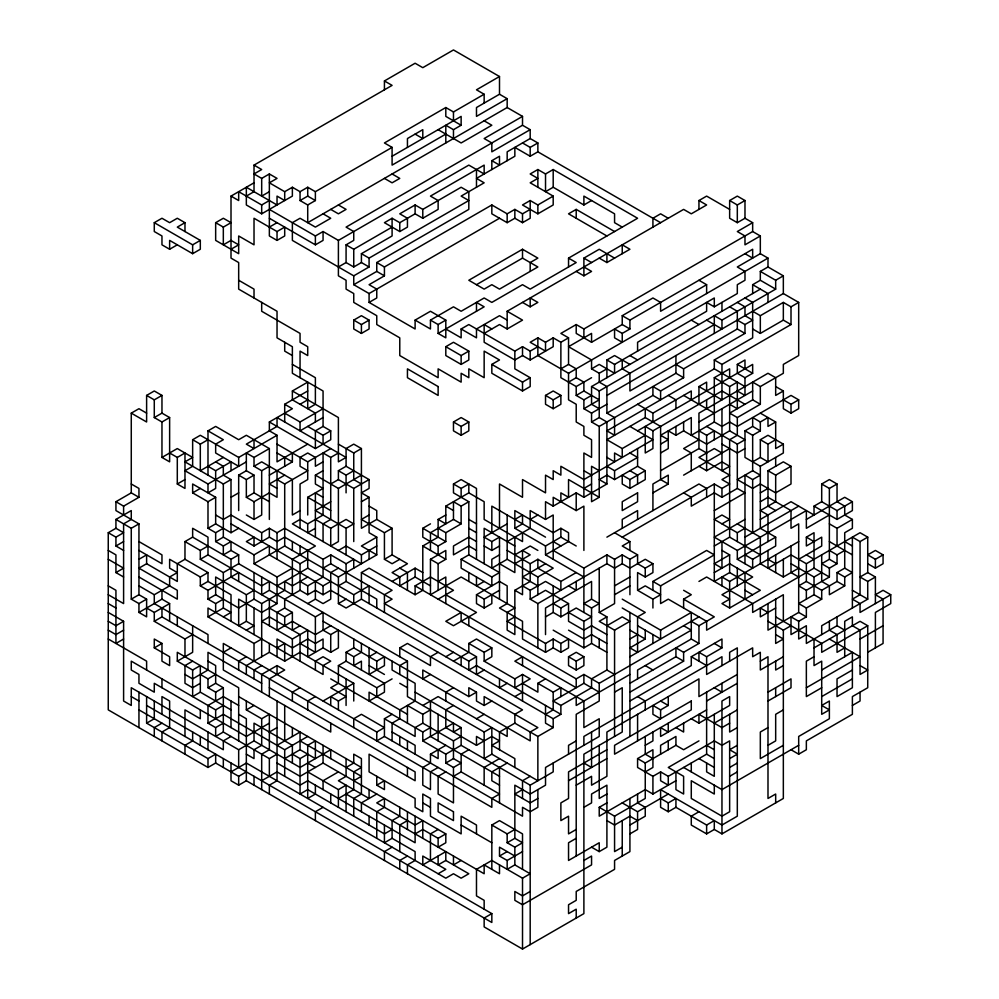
<?xml version="1.0" encoding="UTF-8"?>
<svg xmlns="http://www.w3.org/2000/svg" width="999" height="999" viewBox="0 0 999 999"><rect width="100%" height="100%" fill="white"/><g stroke="black" fill="none" stroke-linecap="round" stroke-linejoin="round"><path stroke-width="1.5" d="M384.428 89.81L384.428 80.956L415.109 63.237L422.789 67.67L453.471 49.95L499.5 76.523L499.5 94.243L476.486 107.53L476.486 116.384L507.167 98.664L507.167 107.53L307.717 222.677L307.717 204.97L315.384 200.537L315.384 191.683L392.095 147.39L392.095 165.11L445.804 134.103M177.298 244.83L169.63 249.25L161.963 244.83L161.963 235.964L154.283 231.543L154.283 222.677L161.963 218.257L169.63 222.677L177.298 218.257L184.977 222.677L184.977 231.543M246.341 196.104L254.021 191.683L254.021 165.11L392.095 85.377L384.428 80.956M184.977 222.677L177.298 227.11L200.312 240.397L200.312 249.25L192.645 253.684L169.63 240.397L169.63 249.25M307.717 444.143L277.035 461.85L277.035 435.277L269.355 430.844L269.355 421.99L315.384 448.563L330.731 439.71L330.731 430.844L323.064 426.423L323.064 390.984L292.37 373.276L292.37 346.703L277.035 337.837L277.035 311.263L238.674 289.123L238.674 262.55L231.006 258.117L231.006 196.104L254.021 182.817M254.021 165.11L261.688 169.53L254.021 173.963L261.688 178.396L269.355 173.963L277.035 178.396L269.355 182.817L284.703 191.683L292.37 187.25L300.05 191.683L307.717 187.25L315.384 191.683M215.659 222.677L223.326 218.257L231.006 222.677L223.326 227.11L215.659 222.677L215.659 240.397L238.674 253.684L238.674 235.976L254.021 244.83L254.021 218.257L277.035 231.543L284.703 227.11L284.703 235.964L277.035 240.397L269.355 235.964L269.355 173.963M269.355 191.683L261.688 196.104L261.688 178.396M154.283 222.677L192.645 244.83L200.312 240.397M231.006 196.104L238.674 200.537L238.674 191.683L261.688 204.97L269.355 200.537M284.703 191.683L284.703 200.537L277.035 196.104L277.035 204.97L246.341 187.25L246.341 204.97L261.688 213.823L292.37 196.104L292.37 187.25M484.153 103.097L484.153 94.243L453.471 111.95L445.804 107.53L384.428 142.957L392.095 147.39M499.5 76.523L476.486 89.81L484.153 94.243M300.05 191.683L300.05 200.537L307.717 196.104L315.384 200.537M231.006 249.263L238.674 244.83L231.006 240.397L223.326 244.83L223.326 227.11M269.355 227.11L277.035 222.677M392.095 156.244L461.138 116.384L461.138 125.25L453.471 129.67L445.804 125.25L445.804 142.957M269.355 209.39L315.384 235.964L323.064 231.543L338.399 240.397L468.818 165.11L484.153 173.963L484.153 165.11L430.457 196.104L438.124 200.537L438.124 209.39L422.789 218.257L415.109 213.823L399.775 222.677L392.095 218.257L384.428 222.677L399.775 231.543L407.442 227.11L407.442 218.257L399.775 213.823L415.109 204.97L422.789 209.39L461.138 187.25L468.818 191.683L468.818 209.39L376.76 262.55L376.76 271.403L353.746 284.69L353.746 275.836L292.37 240.397L292.37 222.677L300.05 218.257L315.384 227.11L330.731 218.257L323.064 213.823M530.182 129.67L522.514 125.25L522.514 116.384L484.153 138.536L491.833 142.957L491.833 151.823L530.182 129.67L530.182 138.536L507.167 151.823L507.167 160.677M269.355 218.257L315.384 244.83L323.064 240.397L323.064 231.543M522.514 125.25L346.079 227.11L353.746 231.543L353.746 240.397L346.079 244.83L346.079 262.55L353.746 266.97L361.413 262.55L369.081 266.97L369.081 258.117L468.818 200.537L461.138 196.104L484.153 182.817L476.486 178.396L514.847 156.244L514.847 147.39L530.182 156.244L537.862 151.823L660.601 222.677M491.833 160.677L499.5 156.244L499.5 165.11L491.833 160.677L491.833 169.53M346.079 244.83L353.746 249.263L392.095 227.11M522.514 142.957L530.182 147.39L537.862 142.957L537.862 151.823M338.399 266.97L346.079 262.55M361.413 262.55L361.413 253.684L392.095 235.964L392.095 218.257M138.948 523.863L131.269 528.284L131.269 599.15L138.948 603.583L138.948 612.437L146.616 616.87L146.616 599.15L138.948 594.73L138.948 523.863L115.934 510.576L115.934 501.71L131.269 492.857L131.269 413.136L146.616 421.99L146.616 395.417L154.283 390.984L161.963 395.417L161.963 413.136L154.283 417.557L154.283 399.85L161.963 395.417M353.746 275.836L369.081 266.97M568.543 266.97L568.543 258.117L637.587 218.257L553.196 169.53L545.529 173.963L537.862 169.53L530.182 173.963L537.862 178.396L530.182 182.817L553.196 196.104L553.196 204.97L537.862 213.823L522.514 204.97L530.182 200.537L537.862 204.97L553.196 196.104M131.269 413.136L138.948 408.703L146.616 413.136M376.76 262.55L384.428 266.97L491.833 204.97L507.167 213.823L514.847 209.39L522.514 213.823L530.182 209.39M384.428 266.97L384.428 275.836L369.081 284.69L376.76 289.123L376.76 297.977L369.081 302.41L369.081 293.544L353.746 284.69M369.081 293.544L499.5 218.257M591.558 200.537L583.891 204.97L553.196 187.25L545.529 191.683L545.529 173.963M161.963 421.99L169.63 417.557L169.63 461.85L161.963 457.43L161.963 421.99L154.283 417.557M491.833 204.97L491.833 213.823L507.167 222.677L514.847 218.257L522.514 222.677L530.182 218.257L530.182 200.537M353.746 320.117L361.413 315.696L369.081 320.117L369.081 328.983L361.413 333.404L353.746 328.983L353.746 320.117L361.413 324.55L369.081 320.117M614.572 231.543L576.211 209.39L568.543 213.823L606.905 235.976M161.963 457.43L177.298 448.563L192.645 457.43L184.977 461.85L223.326 484.003L231.006 479.57L231.006 532.717L215.659 523.863L215.659 497.29L192.645 484.003L192.645 492.857L207.992 501.71L215.659 497.29M246.341 461.85L207.992 484.003L184.977 470.716L192.645 466.283L192.645 439.71L200.312 435.277L238.674 457.43L238.674 466.283L215.659 452.997L215.659 444.143L223.326 439.71L207.992 430.856L207.992 475.137M207.992 430.856L215.659 426.423L238.674 439.71L246.341 435.277L269.355 448.563L269.355 519.43M530.182 271.403L530.182 262.55L537.862 258.117L522.514 249.263L468.818 280.257L484.153 289.123L491.833 284.69L499.5 289.123L537.862 266.97L522.514 258.117L476.486 284.69M177.298 457.43L184.977 452.997L184.977 488.424L177.298 484.003L177.298 457.43L169.63 452.997M192.645 439.71L200.312 444.143L207.992 439.71M315.384 421.99L315.384 413.136L292.37 399.85L292.37 390.984L307.717 382.13L307.717 408.703L315.384 404.27L315.384 377.697L292.37 364.41M415.109 320.117L430.457 311.263L445.804 320.117L445.804 337.837L438.124 333.404L438.124 324.55L430.457 320.117L430.457 328.983L415.109 320.117L415.109 328.983L369.081 302.41M284.703 421.99L284.703 404.27L307.717 390.984M430.457 320.117L453.471 306.83L461.138 311.263L484.153 297.977L491.833 302.41L522.514 284.69L530.182 289.123L576.211 262.55L568.543 258.117M115.934 501.71L123.601 506.143L138.948 497.29L138.948 488.424L131.269 484.003M269.355 421.99L292.37 408.703L284.703 404.27M300.05 404.27L307.717 399.85M438.124 324.55L445.804 320.117M246.341 771.89L238.674 776.323L215.659 763.036L207.992 767.457L108.254 709.877L108.254 532.717L115.934 528.284L115.934 519.43L131.269 510.576L131.269 519.43L123.601 523.863L123.601 603.583L108.254 594.73M177.298 484.003L184.977 479.57M223.326 457.43L200.312 470.716L200.312 444.143M438.124 333.404L484.153 306.83L476.486 302.41L476.486 311.263M207.992 466.283L215.659 470.716L231.006 461.85L231.006 470.716M238.674 457.43L277.035 435.277M284.703 413.136L300.05 421.99L323.064 408.703M445.804 328.983L461.138 337.837L461.138 328.983L468.818 324.55L514.847 351.124L522.514 346.69L530.182 351.124L537.862 346.69M576.211 271.403L583.891 275.836L583.891 258.117L599.225 249.263L614.572 258.117M108.254 532.717L115.934 537.15L123.601 532.717L115.934 528.284M192.645 492.857L200.312 488.424M238.674 510.576L238.674 475.137L246.341 470.716L246.341 452.997L254.021 457.43L269.355 448.563M323.064 417.557L300.05 430.844L300.05 421.99M445.804 346.69L453.471 342.27L468.818 351.124L468.818 359.977L461.138 364.41L445.804 355.557L445.804 346.69L461.138 355.557L468.818 351.124M507.167 311.263L522.514 320.117L507.167 328.983L507.167 311.263L683.616 209.39L691.283 213.823L706.63 204.97L698.95 200.537L698.95 209.39M698.95 200.537L706.63 196.104L729.645 209.39M115.934 537.15L115.934 546.003L123.601 541.583M254.021 457.43L254.021 466.283L261.688 461.85L292.37 479.57L292.37 514.997L300.05 510.576M323.064 426.423L315.384 430.844L315.384 448.563M484.153 333.404L499.5 324.55L507.167 328.983M530.182 306.83L537.862 302.41L530.182 297.977L530.182 306.83L522.514 302.41M583.891 275.836L591.558 271.403L583.891 266.97M599.225 258.117L606.905 262.537L629.919 249.25L622.24 244.83L622.24 253.684M238.674 475.137L246.341 479.57L254.021 475.137L254.021 492.857L269.355 501.71M254.021 466.283L261.688 470.716L269.355 466.283M307.717 426.423L323.064 435.277L330.731 430.844M729.645 200.537L737.312 196.104L744.979 200.537L744.979 218.257L737.312 222.677L729.645 218.257L729.645 200.537L737.312 204.97L744.979 200.537M231.006 497.29L238.674 492.857M269.355 475.137L292.37 461.85L292.37 452.997M108.254 550.437L115.934 554.87L115.934 572.577L123.601 568.156L108.254 559.29M138.948 559.29L146.616 554.87L146.616 563.723L138.948 568.156L177.298 590.297L177.298 599.15L138.948 577.01M246.341 479.57L246.341 497.29L254.021 492.857M284.703 475.137L269.355 484.003L277.035 488.424M300.05 528.284L300.05 484.003L307.717 479.57L307.717 461.85L330.731 448.563M231.006 621.303L231.006 594.73L207.992 581.443L207.992 572.577L184.977 559.29L184.977 541.57L192.645 537.15L231.006 559.29L238.674 554.87L238.674 563.723L407.442 661.163L407.442 696.59L461.138 727.597L461.138 745.316L445.804 754.17L422.789 740.883L422.789 732.03L430.457 727.597M207.992 501.71L207.992 528.284L215.659 523.863M246.341 497.29L254.021 501.71L269.355 492.857L277.035 497.29L277.035 470.716M277.035 479.57L284.703 484.003L307.717 470.716L300.05 466.283L300.05 457.43L307.717 452.997L315.384 457.43L315.384 466.283L323.064 461.85M315.384 528.284L307.717 532.717L307.717 523.863L323.064 514.997L323.064 452.997L330.731 457.43L338.399 452.997M514.847 351.124L514.847 368.843L530.182 377.697L530.182 386.563L522.514 390.984L491.833 373.264L491.833 364.41L499.5 359.977L484.153 351.124L484.153 377.697L468.818 368.843L468.818 377.697L461.138 373.276L461.138 382.13L438.124 368.843L438.124 377.697L399.775 355.557L399.775 337.837L376.76 324.55L376.76 315.696L353.746 302.41L353.746 293.544L346.079 289.123L346.079 280.257L338.399 275.836L338.399 240.397M545.529 342.27L537.862 337.837L530.182 342.27L545.529 351.124L545.529 342.27L553.196 337.837L560.876 342.27L568.543 337.837L568.543 364.41L576.211 368.843L576.211 377.697L568.543 382.13M207.992 528.284L215.659 532.717L223.326 528.284M307.717 514.997L307.717 497.29L323.064 488.424L315.384 484.003L315.384 475.137L323.064 470.716M338.399 444.143L353.746 452.997L361.413 448.563L361.413 528.284L376.76 519.43L392.095 528.284L392.095 554.87L407.442 563.723L392.095 572.577L399.775 577.01L399.775 585.864L415.109 577.01L430.457 585.864M522.514 346.69L522.514 355.557L514.847 359.977L484.153 342.27L484.153 324.55L491.833 328.983M606.905 377.697L606.905 359.977L614.572 364.41L706.63 311.263L706.63 302.41L714.297 306.83L737.312 293.544L737.312 284.69L744.979 280.257L744.979 271.403L737.312 266.97L760.326 253.684L760.326 235.964L752.659 231.543L583.891 328.983L576.211 324.55L560.876 333.404L568.543 337.837M752.659 231.543L752.659 222.677L737.312 231.543L744.979 235.964L744.979 244.83L760.326 235.964M184.977 559.29L177.298 563.723L177.298 581.443L146.616 563.723M184.977 541.57L200.312 550.437L207.992 546.003M215.659 532.717L215.659 541.57L223.326 537.15L254.021 554.87L269.355 546.003L269.355 554.87L323.064 585.864L330.731 581.443M231.006 532.717L238.674 528.284M246.341 514.997L254.021 519.43L261.688 514.997L261.688 470.716M369.081 479.57L353.746 488.424L338.399 479.57L338.399 470.716L346.079 466.283L369.081 479.57L369.081 488.424L361.413 492.857L369.081 497.29L369.081 532.717L376.76 537.15L376.76 554.87L338.399 577.01L284.703 546.003L254.021 563.723L254.021 554.87M522.514 355.557L530.182 359.977L553.196 346.69L553.196 337.837M131.269 599.15L138.948 594.73M200.312 550.437L200.312 559.29L207.992 554.87L261.688 585.864L269.355 581.443L269.355 590.297L261.688 594.73L261.688 577.01M223.326 546.003L231.006 541.57L231.006 550.437L223.326 554.87L223.326 546.003L215.659 541.57M330.731 484.003L338.399 479.57M338.399 470.716L346.079 475.137L353.746 470.716M576.211 324.55L576.211 333.404L591.558 342.27L622.24 324.55L622.24 315.696L652.921 297.977L660.601 302.41L660.601 311.263L706.63 284.69L706.63 293.544M138.948 603.583L146.616 599.15M138.948 585.864L154.283 594.73L169.63 585.864L169.63 577.01L177.298 572.577L169.63 568.156L169.63 559.29L200.312 577.01L207.992 572.577M215.659 514.997L223.326 519.43L231.006 514.997L261.688 532.717L269.355 528.284L277.035 532.717L284.703 528.284L315.384 546.003L292.37 559.29L292.37 594.73M315.384 475.137L338.399 488.424L361.413 475.137M453.471 421.99L461.138 417.557L468.818 421.99L468.818 430.844L461.138 435.277L453.471 430.844L453.471 421.99L461.138 426.423L468.818 421.99M491.833 364.41L522.514 382.13L530.182 377.697M622.24 315.696L629.919 320.117L752.659 249.25L752.659 258.117L744.979 253.684M330.731 758.603L330.731 749.737L300.05 767.457L254.021 740.883L238.674 749.737L131.269 687.737L131.269 705.456L123.601 701.023L123.601 621.303L115.934 625.724L108.254 621.303M138.948 612.437L161.963 599.15L169.63 603.583L169.63 621.303M254.021 546.003L254.021 537.15L246.341 541.57L254.021 546.003L269.355 537.15L277.035 541.57L284.703 537.15L323.064 559.29L330.731 554.87L346.079 563.723L353.746 559.29L353.746 568.156M330.731 501.71L315.384 510.576L346.079 528.284L353.746 523.863L346.079 519.43L330.731 528.284L315.384 519.43M560.876 368.843L568.543 364.41M622.24 333.404L622.24 342.27L614.572 337.837L614.572 328.983L622.24 333.404L629.919 328.983L629.919 320.117M123.601 630.157L115.934 634.59L108.254 630.157M146.616 608.016L154.283 612.437L169.63 603.583M200.312 577.01L200.312 585.864L207.992 581.443M200.312 559.29L223.326 572.577L238.674 563.723M537.862 337.837L537.862 355.557L568.543 373.264L767.994 258.117L767.994 266.97L783.341 275.836L783.341 293.544L606.905 395.417M123.601 639.023L115.934 643.443L115.934 590.297L108.254 585.864M154.283 612.437L154.283 621.303L161.963 616.87L491.833 807.317L491.833 798.463L499.5 794.03L461.138 771.89L453.471 776.31M200.312 585.864L207.992 590.297L238.674 572.577L238.674 581.443M361.413 501.71L369.081 497.29M545.529 395.417L553.196 390.984L560.876 395.417L560.876 404.27L553.196 408.703L545.529 404.27L545.529 395.417L553.196 399.85L560.876 395.417M591.558 342.27L591.558 333.404L568.543 346.69L591.558 359.977L591.558 368.843L599.225 364.41L614.572 373.264L614.572 364.41M606.905 359.977L614.572 355.557L629.919 364.41M760.326 271.403L775.674 280.257L775.674 289.123L760.326 280.257L760.326 271.403L767.994 266.97M207.992 590.297L207.992 599.15L215.659 594.73L238.674 608.016L254.021 599.15L254.021 572.577M560.876 342.27L560.876 377.697L576.211 386.551L591.558 377.697M591.558 368.843L599.225 373.264L606.905 368.843M752.659 293.544L752.659 284.69L760.326 280.257M207.992 599.15L215.659 603.583L223.326 599.15M369.081 514.997L361.413 519.43L384.428 532.717L392.095 528.284M576.211 386.551L576.211 395.417L583.891 390.984L599.225 399.85L583.891 408.703L583.891 399.85L591.558 395.417M599.225 408.703L591.558 404.27L591.558 386.551L760.326 289.123M775.674 280.257L783.341 275.836M154.283 647.876L161.963 643.443L161.963 661.163L169.63 665.596L169.63 656.73L154.283 647.876L154.283 639.023L161.963 643.443M315.384 670.017L315.384 661.163L323.064 656.73L330.731 661.163L323.064 665.596L323.064 674.45L207.992 608.016L207.992 616.87L223.326 608.016L223.326 572.577M215.659 594.73L215.659 577.01L246.341 594.73L254.021 590.297M254.021 563.723L277.035 577.01L292.37 568.156M231.006 523.863L300.05 563.723L307.717 559.29M591.558 386.551L599.225 390.984L714.297 324.55M714.297 333.404L714.297 315.696L721.965 320.117L775.674 289.123M154.283 621.303L184.977 639.01L192.645 634.59M223.326 616.87L231.006 612.437L223.326 608.016M277.035 585.864L307.717 568.156L353.746 594.73L369.081 585.864L369.081 603.583M338.399 550.437L346.079 546.003L361.413 554.87L376.76 546.003M491.833 577.01L491.833 585.864L461.138 568.144L461.138 559.29L491.833 577.01L499.5 572.577L468.818 554.857L468.818 501.71L453.471 492.857L453.471 484.003L461.138 479.57L476.486 488.424L476.486 559.29M254.021 599.15L261.688 603.583L284.703 590.297L284.703 581.443L292.37 585.864L307.717 577.01M323.064 568.156L330.731 563.723L330.731 554.87M376.76 537.15L361.413 546.003L376.76 554.87M453.471 484.003L461.138 488.424L468.818 484.003L468.818 492.857L445.804 506.143L445.804 523.863L438.124 519.43L438.124 537.15L422.789 546.003L422.789 590.297L415.109 594.73L369.081 568.156L361.413 572.577L361.413 599.15L346.079 608.016L338.399 603.583L338.399 577.01M583.891 408.703L591.558 413.136L606.905 404.27M737.312 302.41L744.979 306.83L744.979 315.696L752.659 320.117L744.979 324.55L744.979 333.404L737.312 328.983L629.919 390.984L629.919 373.264L622.24 368.843L622.24 359.977M752.659 311.263L760.326 315.696L783.341 302.41L791.008 306.83L798.688 302.41L798.688 355.557L783.341 364.41L783.341 373.276L760.326 386.563L752.659 382.13L752.659 399.85L729.645 413.136L737.312 417.557L760.326 404.27L760.326 386.563M238.674 740.883L238.674 687.737L177.298 652.31L177.298 661.163L192.645 652.31L192.645 625.724M246.341 630.157L254.021 625.724L246.341 621.303L238.674 625.724L238.674 599.15L261.688 612.437L277.035 603.583L277.035 577.01M599.225 692.157L583.891 683.304L553.196 701.023L560.876 705.456L560.876 714.31L553.196 718.743L330.731 590.297L323.064 594.73L315.384 590.297L307.717 594.73L300.05 590.297L284.703 599.15L284.703 608.016L292.37 612.437L292.37 630.157L300.05 625.724M300.05 581.443L307.717 585.864L323.064 577.01L323.064 559.29M338.399 568.156L330.731 572.577L330.731 599.15L323.064 603.583L315.384 599.15L307.717 603.583M591.558 413.136L591.558 421.99L599.225 417.557L606.905 421.99L606.905 484.003L583.891 497.29L576.211 492.857L553.196 506.143L545.529 501.71L545.529 519.43L553.196 514.997L553.196 559.29M599.225 373.264L599.225 382.13L606.905 386.551L606.905 413.136L675.936 373.264L683.616 377.697L683.616 368.843L744.979 333.404M192.645 661.163L184.977 665.596L184.977 683.304L192.645 687.737L200.312 683.304M284.703 608.016L277.035 612.437L277.035 630.157L292.37 621.303L315.384 634.59L330.731 625.724M430.457 550.437L430.457 532.717L453.471 519.43L453.471 501.71L461.138 506.143L461.138 523.863L445.804 532.717L445.804 541.57L438.124 546.003L422.789 537.15L422.789 528.284L430.457 523.863M438.124 519.43L445.804 514.997M461.138 506.143L468.818 501.71M591.558 421.99L599.225 426.423L652.921 395.417L660.601 399.85L660.601 390.984L683.616 377.697M744.979 386.563L714.297 368.843L714.297 359.977L752.659 337.837L752.659 302.41L744.979 297.977M752.659 328.983L760.326 333.404L783.341 320.117L791.008 324.55L791.008 306.83M269.355 608.016L284.703 616.87L292.37 612.437M338.399 585.864L346.079 581.443L376.76 599.15L376.76 608.016M384.428 532.717L384.428 559.29L392.095 554.87M714.297 368.843L606.905 430.844L614.572 435.277L614.572 417.557L606.905 413.136M714.297 359.977L721.965 364.41L791.008 324.55M177.298 661.163L192.645 670.017L200.312 665.596L200.312 692.17L231.006 709.877M223.326 652.31L231.006 647.876M207.992 616.87L254.021 643.443L261.688 639.01M399.775 559.29L392.095 563.723L384.428 559.29M645.254 408.703L645.254 417.557L606.905 439.71L622.24 448.563L645.254 435.277M637.587 404.27L652.921 413.136L691.283 390.984L691.283 399.85M698.95 404.27L698.95 386.563L706.63 382.13L706.63 390.984M775.674 386.563L783.341 390.984L783.341 408.703L791.008 413.136L798.688 408.703L798.688 399.85L791.008 395.417L737.312 426.423L729.645 421.99L721.965 426.423L714.297 421.99L714.297 377.697L729.645 368.843L729.645 377.697M637.587 430.844L752.659 364.41L752.659 373.276L744.979 377.697L737.312 373.276L737.312 364.41L744.979 359.977L744.979 368.843M200.312 674.45L207.992 678.883L215.659 674.45M246.341 656.73L238.674 661.163L238.674 670.017M269.355 590.297L315.384 616.87L323.064 612.437L323.064 630.157L330.731 634.59L338.399 630.157L338.399 647.876L330.731 652.31L323.064 647.876L307.717 656.73L307.717 630.157L292.37 639.01L261.688 621.303L269.355 616.87L300.05 634.59L300.05 661.163M338.399 603.583L346.079 599.15M146.616 696.59L146.616 723.164L154.283 718.743L154.283 701.023M200.312 692.17L192.645 696.59L192.645 670.017M207.992 678.883L207.992 687.737L215.659 683.304L223.326 687.737L223.326 732.03L269.355 758.603L277.035 754.17M353.746 701.023L353.746 683.304L300.05 652.31L284.703 661.163L269.355 652.31L246.341 665.596L246.341 674.45M277.035 647.876L284.703 643.443L284.703 661.163M392.095 581.443L415.109 568.156L422.789 572.577M430.457 559.29L445.804 550.437L445.804 559.29L438.124 563.723L430.457 559.29L430.457 594.73L461.138 577.01L514.847 608.016L507.167 612.437L507.167 630.157L514.847 634.59L514.847 590.297L530.182 581.43L530.182 563.723L537.862 559.29L553.196 568.144L537.862 577.01L507.167 559.29L491.833 568.156L491.833 559.29L499.5 554.857M652.921 430.844L652.921 448.563L645.254 452.997L645.254 426.423L652.921 430.844L721.965 390.984L744.979 404.27M714.297 377.697L729.645 386.563L737.312 382.13L737.312 408.703L729.645 404.27M161.963 723.164L154.283 727.597L154.283 736.463M207.992 687.737L215.659 692.17L223.326 687.737M261.688 665.596L254.021 670.017L254.021 678.883M507.167 523.863L484.153 537.15L491.833 541.57L499.5 537.15L499.5 599.15M514.847 519.43L522.514 514.997L522.514 523.863L514.847 528.284L514.847 510.576L553.196 532.717L560.876 528.284L568.543 532.717L568.543 541.57L545.529 554.857L545.529 546.003L560.876 537.15L576.211 546.003M269.355 696.59L269.355 678.883L284.703 670.017L277.035 665.596L261.688 674.45L261.688 692.17M415.109 594.73L415.109 585.864L430.457 577.01L453.471 590.297L438.124 599.15M461.138 559.29L468.818 554.857M530.182 519.43L537.862 514.997M583.891 488.424L591.558 483.991M606.905 466.283L614.572 470.704L637.587 457.417L629.919 452.997M660.601 444.13L668.269 439.71L660.601 435.277L691.283 417.557L691.283 435.277L714.297 421.99M660.601 452.997L668.269 448.563L668.269 430.844L675.936 435.277L683.616 430.844L683.616 421.99M698.95 421.99L752.659 390.984M269.355 723.164L246.341 736.45L154.283 683.304L154.283 692.17L138.948 683.304L138.948 674.45L131.269 670.017L131.269 661.163L215.659 709.877L223.326 705.456M438.124 581.443L445.804 577.01L445.804 603.583M484.153 546.003L491.833 550.437L499.5 546.003M507.167 541.57L530.182 528.284L530.182 510.576L545.529 519.43M606.905 484.003L599.225 479.57L606.905 475.137L614.572 479.57L637.587 466.283L645.254 470.704L645.254 479.57L629.919 488.424L622.24 483.991L622.24 475.137L629.919 479.57L645.254 470.704M698.95 430.844L706.63 435.277L714.297 430.844L714.297 439.71M783.341 390.984L775.674 395.417L775.674 377.697L767.994 373.276L698.95 413.136L698.95 448.563L706.63 452.997M238.674 705.456L223.326 696.59L207.992 705.456L207.992 723.164L223.326 714.31L284.703 749.737L307.717 736.45M553.196 506.143L553.196 497.29L576.211 510.576L583.891 506.143L583.891 550.437M599.225 426.423L599.225 497.29L591.558 501.71L591.558 466.283L599.225 470.704M698.95 439.71L683.616 448.563L691.283 452.997L691.283 470.716M207.992 723.164L215.659 727.597L223.326 723.164M246.341 701.023L246.341 709.877L254.021 705.456M407.442 714.31L369.081 692.17L369.081 701.023L384.428 692.17L384.428 683.304L346.079 661.163L346.079 652.297L353.746 647.876L376.76 661.163L384.428 656.73L384.428 665.596L369.081 674.45L369.081 647.876M514.847 554.857L530.182 546.003L537.862 550.437M660.601 470.716L698.95 448.563M683.616 492.857L691.283 497.29L691.283 506.143L714.297 492.857L721.965 497.29L737.312 488.424L737.312 444.143L744.979 439.71L729.645 430.844L706.63 444.143L683.616 430.844M223.326 732.03L215.659 736.45L215.659 727.597M300.05 687.737L292.37 692.17L292.37 701.023M330.731 705.456L330.731 696.59L338.399 701.023L346.079 696.59L330.731 687.737L338.399 683.304L338.399 665.596L346.079 661.163M346.079 652.297L353.746 656.73L361.413 652.297L361.413 643.443M484.153 581.443L476.486 585.864L476.486 577.01M514.847 563.723L530.182 554.857L522.514 550.437L522.514 594.73L514.847 590.297M760.326 466.283L744.979 457.43L744.979 430.844L752.659 426.423L760.326 430.844L760.326 421.99L767.994 417.557L767.994 426.423L775.674 421.99L775.674 448.563L783.341 444.143L783.341 452.997L760.326 466.283L760.326 528.284L775.674 537.15L775.674 546.003L752.659 559.29L744.979 554.857M783.341 399.85L791.008 404.27L798.688 399.85M231.006 736.45L223.326 740.883L223.326 749.75L146.616 705.456M246.341 709.877L261.688 718.743L269.355 714.31L269.355 749.737L261.688 754.17L261.688 789.61M369.081 656.73L376.76 652.297M491.833 594.73L491.833 603.583L484.153 608.016L476.486 603.583L476.486 594.73L499.5 581.443L507.167 585.864L507.167 603.583L499.5 608.016L522.514 621.303L522.514 639.01L545.529 652.297L553.196 647.876L560.876 652.297L568.543 647.876L568.543 639.01L560.876 643.443L553.196 639.01L545.529 643.443L507.167 621.303L514.847 616.87M652.921 492.857L668.269 484.003L668.269 475.137L652.921 484.003L652.921 510.576M683.616 475.137L729.645 448.563M744.979 430.844L752.659 435.277L760.326 430.844M146.616 723.164L207.992 758.603L215.659 754.17L215.659 763.036M315.384 696.59L307.717 701.023L307.717 709.877M399.775 656.73L399.775 647.876L407.442 643.443L522.514 709.877L514.847 714.31L514.847 723.164L499.5 732.03L499.5 749.737M476.486 594.73L484.153 599.15L499.5 590.297M545.529 563.723L522.514 577.01L537.862 585.864M698.95 466.283L706.63 470.716L721.965 461.85L729.645 466.283L721.965 470.716L721.965 408.703M744.979 448.563L737.312 452.997L721.965 444.143M752.659 461.85L760.326 457.43L760.326 439.71L767.994 435.277L783.341 444.143M269.355 732.03L277.035 727.597M323.064 701.023L353.746 683.304M606.905 537.15L698.95 484.003L706.63 488.424L706.63 497.29M760.326 439.71L767.994 444.143L775.674 439.71M407.442 661.163L399.775 665.584L399.775 674.45M522.514 585.864L530.182 590.297L545.529 581.43L560.876 590.297L560.876 581.43L537.862 568.144L537.862 559.29M622.24 537.15L714.297 484.003L721.965 488.424L729.645 484.003L721.965 479.57L729.645 475.137L698.95 457.43L714.297 448.563L721.965 452.997M231.006 771.89L246.341 763.036L445.804 878.183L453.471 873.75L461.138 878.183L468.818 873.75L445.804 860.464L445.804 851.61L422.789 864.897L422.789 856.043L445.804 869.33L438.124 873.75M277.035 745.316L300.05 732.03L300.05 749.737L315.384 758.603L315.384 740.883L307.717 745.316L307.717 798.463L315.384 794.03L315.384 785.177M338.399 665.596L376.76 687.737L392.095 678.883M438.124 652.297L430.457 656.73L430.457 665.584L399.775 647.876M530.182 590.297L530.182 599.15L545.529 590.297L568.543 603.583L568.543 621.303L583.891 630.157L591.558 625.724L606.905 634.59M560.876 581.43L576.211 572.577M553.196 550.437L583.891 568.144L606.905 554.857L614.572 559.29L622.24 554.857L629.919 559.29L637.587 554.857L637.587 563.723L645.254 568.144L652.921 563.723L652.921 572.577L645.254 577.01L637.587 572.577L637.587 590.297L652.921 599.15L660.601 594.73L645.254 585.864L637.587 590.297M629.919 550.437L629.919 541.57L622.24 546.003L637.587 554.857M752.659 435.277L752.659 470.716L737.312 479.57L752.659 488.424L760.326 484.003L775.674 492.857L791.008 484.003L791.008 466.283L783.341 461.85L767.994 470.716L767.994 506.143L775.674 510.576M445.804 656.73L453.471 652.297M468.818 643.443L476.486 639.01L491.833 647.876L491.833 656.73L484.153 661.163L484.153 652.297L468.818 643.443L468.818 652.297L453.471 661.163M530.182 599.15L537.862 603.583L606.905 563.723L606.905 554.857M744.979 563.723L744.979 475.137L752.659 479.57L760.326 475.137L752.659 470.716M231.006 763.036L231.006 780.743L238.674 785.177L246.341 780.743L491.833 922.477L491.833 913.623L138.948 709.877M284.703 758.603L300.05 749.737M430.457 674.45L422.789 678.883L422.789 670.017L468.818 696.59L476.486 692.17L476.486 701.023L484.153 705.456L491.833 701.023M622.24 554.857L622.24 563.723L614.572 568.144L606.905 563.723M714.297 510.576L744.979 492.857L737.312 488.424M767.994 470.716L775.674 475.137L791.008 466.283M261.688 780.743L277.035 771.89L300.05 785.177L307.717 780.743L415.109 842.756L415.109 816.183M292.37 754.17L300.05 758.603L307.717 754.17M361.413 599.15L468.818 661.163L476.486 656.73L476.486 674.45L484.153 670.017M484.153 652.297L491.833 647.876M545.529 616.87L553.196 612.437L560.876 616.87L576.211 608.016L591.558 616.87L583.891 621.303L568.543 612.437M553.196 603.583L560.876 608.016L568.543 603.583M760.326 492.857L767.994 488.424M537.862 789.597L537.862 807.317L530.182 811.75L522.514 807.317L522.514 816.183L384.428 736.45L384.428 718.743L392.095 714.31M591.558 599.15L583.891 603.583L591.558 608.016L599.225 603.583L591.558 599.15L591.558 581.443L545.529 608.016L545.529 634.59M614.572 585.864L629.919 577.01M721.965 523.863L729.645 519.43L721.965 514.997L714.297 519.43L737.312 532.717L744.979 528.284M760.326 501.71L767.994 497.29L791.008 510.576L791.008 528.284L798.688 523.863L798.688 612.437L806.355 616.87L806.355 608.016L821.702 599.15L821.702 590.297L806.355 581.443L806.355 563.723L791.008 554.87L767.994 568.156L767.994 550.437M445.804 833.89L438.124 838.323L438.124 847.177L445.804 842.756L445.804 833.89L323.064 763.036L300.05 776.323L277.035 763.036M330.731 723.164L330.731 732.03L223.326 670.017L223.326 643.443L376.76 732.03L384.428 727.597L361.413 714.31L353.746 718.743L353.746 727.597M422.789 705.456L438.124 696.59L507.167 736.45L507.167 727.597M453.471 687.737L445.804 692.17L445.804 701.023M614.572 594.73L629.919 585.864M744.979 519.43L714.297 537.15L737.312 550.437L806.355 510.576L806.355 528.284L829.37 514.997M384.428 736.45L376.76 740.883L376.76 732.03M407.442 723.164L407.442 705.456L422.789 714.31L430.457 709.877M599.225 568.144L599.225 612.437L614.572 603.583L614.572 559.29M652.921 581.443L706.63 550.437L714.297 554.857L660.601 585.864L652.921 581.443L652.921 590.297M714.297 546.003L729.645 537.15L760.326 554.857M760.326 519.43L791.008 501.71L814.023 514.997L814.023 506.143L821.702 501.71L837.037 510.576L852.384 501.71L852.384 510.576L837.037 519.43L814.023 506.143M821.702 501.71L821.702 484.003L829.37 479.57L837.037 484.003L837.037 501.71L844.717 506.143L844.717 514.997L852.384 519.43L852.384 528.296L844.717 532.717L844.717 568.156L837.037 572.577L837.037 581.443L844.717 585.864L844.717 577.01L837.037 572.577M338.399 771.89L323.064 780.743L323.064 789.61M346.079 767.457L353.746 763.036L353.746 754.17L361.413 758.603L361.413 794.03L353.746 798.463L353.746 816.183M461.138 736.45L453.471 740.883L422.789 723.164L415.109 727.597L415.109 736.45L384.428 718.743M453.471 705.456L445.804 709.877L445.804 727.597L476.486 745.316L491.833 736.45L499.5 740.883L491.833 745.316L514.847 758.603L514.847 767.457M560.876 705.456L591.558 687.737L591.558 678.87L606.905 670.017L606.905 616.87L599.225 621.303L614.572 630.157L629.919 621.303L622.24 616.87L606.905 625.724M744.979 537.15L798.688 506.143M821.702 484.003L829.37 488.424L837.037 484.003M507.167 683.304L499.5 687.737L499.5 678.883M514.847 678.87L522.514 674.45L530.182 678.87L514.847 687.737L514.847 678.87L484.153 661.163M714.297 484.003L714.297 581.443L729.645 572.577L729.645 554.87L714.297 563.723L721.965 568.156L721.965 541.57M307.717 771.89L338.399 789.61L346.079 785.177L346.079 811.75M353.746 780.743L361.413 776.323L300.05 740.883M422.789 740.883L453.471 723.164L453.471 732.03L461.138 727.597M568.543 656.73L576.211 652.297L583.891 656.73L583.891 665.584L576.211 670.017L568.543 665.584L568.543 656.73L576.211 661.163L583.891 656.73M553.196 630.157L583.891 647.876L591.558 643.443L606.905 652.297M698.95 581.443L706.63 577.01L752.659 603.583L752.659 612.437L783.341 594.73L783.341 621.303M714.297 572.577L729.645 563.723L752.659 577.01L721.965 594.73L729.645 599.15L721.965 603.583L729.645 608.016L760.326 590.297L729.645 572.577M737.312 550.437L737.312 559.29L775.674 537.15M806.355 519.43L844.717 497.29L852.384 501.71M323.064 807.317L315.384 811.75L315.384 820.604M338.399 798.463L353.746 789.61L353.746 771.89L361.413 767.457L238.674 696.59M476.486 718.743L484.153 714.31M514.847 696.59L522.514 692.17M522.514 683.304L537.862 692.157L537.862 683.304L545.529 678.87M683.616 608.016L683.616 599.15L691.283 594.73L683.616 590.297M376.76 785.177L384.428 780.743L384.428 789.61L376.76 785.177L376.76 776.323M438.124 767.457L430.457 771.89L430.457 789.61L422.789 785.177L422.789 767.457L430.457 763.024L430.457 754.17L445.804 745.316M629.919 639.01L637.587 634.59M721.965 585.864L721.965 577.01L729.645 581.443L798.688 541.583M798.688 559.29L821.702 546.003L821.702 537.15L806.355 546.003L806.355 537.15L814.023 532.717L814.023 568.156L706.63 630.157L706.63 621.303L668.269 599.15L660.601 603.583L660.601 585.864M376.76 794.03L361.413 802.896L361.413 811.75M484.153 732.03L491.833 727.597L491.833 754.17L484.153 758.603L484.153 732.03L415.109 692.17M537.862 683.304L553.196 692.157L560.876 687.737L560.876 696.59M415.109 585.864L576.211 678.87L583.891 674.45L599.225 683.304L691.283 630.157L683.616 625.724M645.254 630.157L645.254 639.01L629.919 647.876L637.587 652.297L637.587 616.87L645.254 612.437L622.24 599.15M622.24 608.016L660.601 630.157L691.283 612.437L691.283 639.01L698.95 643.443L698.95 625.724L691.283 621.303M829.37 523.863L837.037 528.296L852.384 519.43M445.804 763.024L453.471 758.603L461.138 763.024L453.471 767.457L445.804 763.024L445.804 754.17M468.818 749.737L461.138 754.17L461.138 771.89M629.919 656.73L698.95 616.87M445.804 771.89L438.124 776.31L438.124 794.03L453.471 802.896L453.471 767.457M545.529 714.31L553.196 709.877L553.196 692.157M698.95 625.724L714.297 616.87L683.616 599.15M737.312 523.863L760.326 537.15L760.326 563.723L783.341 577.01L798.688 568.156M806.355 563.723L860.052 532.717L867.731 537.15L867.731 572.577L860.052 577.01L867.731 581.443L875.399 577.01L875.399 603.583M629.919 674.45L576.211 705.456L576.211 696.59M691.283 639.01L637.587 670.017L637.587 678.87M837.037 563.723L829.37 559.29L821.702 563.723L829.37 568.156L837.037 563.723L837.037 554.87L844.717 550.437M852.384 608.016L852.384 537.15L860.052 541.583L867.731 537.15M499.5 758.603L484.153 767.457L484.153 785.177M514.847 723.164L537.862 736.45L553.196 727.597L553.196 718.743M614.572 692.17L622.24 687.737L622.24 732.03L583.891 754.17L583.891 913.623L522.514 949.05L484.153 926.91L484.153 918.044L491.833 913.623M629.919 683.304L675.936 656.73L683.616 661.163L683.616 652.297L698.95 643.443M806.355 581.443L798.688 585.864L806.355 590.297L829.37 577.01L829.37 568.156M791.008 563.723L814.023 577.01L821.702 572.577M392.095 829.47L384.428 833.89L307.717 789.61L300.05 794.03L300.05 758.603M407.442 820.604L399.775 825.037L399.775 851.61M507.167 763.024L491.833 771.89L491.833 780.743L499.5 785.177M629.919 692.17L683.616 661.163M629.919 701.023L691.283 665.584L691.283 656.73L721.965 639.01L721.965 647.876L706.63 656.73L698.95 652.297L698.95 661.163M775.674 608.016L760.326 616.87L760.326 608.016L767.994 612.437M407.442 873.75L407.442 864.897L415.109 860.464L415.109 851.61L392.095 838.323L384.428 842.756L384.428 825.037M821.702 599.15L814.023 594.73L798.688 603.583L806.355 608.016M821.702 590.297L837.037 581.443M844.717 577.01L852.384 572.577L844.717 568.156M883.066 554.87L875.399 550.437L867.731 554.87L875.399 559.29L883.066 554.87L883.066 563.723L875.399 568.156L867.731 563.723M392.095 847.177L384.428 851.61L384.428 860.464M415.109 833.89L422.789 829.47L438.124 838.323M576.211 740.883L568.543 745.316L568.543 754.17M798.688 612.437L767.994 630.157L767.994 603.583M844.717 585.864L829.37 594.73L829.37 585.864L821.702 581.443L821.702 554.87M438.124 829.47L430.457 833.89L430.457 860.464M530.182 776.31L522.514 780.743L522.514 798.463M767.994 621.303L783.341 630.157L791.008 625.724M844.717 630.157L837.037 625.724L806.355 643.443L806.355 625.724L791.008 634.59L791.008 616.87L798.688 621.303L806.355 616.87M407.442 856.043L399.775 860.464L399.775 869.33M522.514 789.597L514.847 794.03L530.182 802.884L537.862 798.463M461.138 745.316L530.182 785.177L553.196 771.89L553.196 763.024M660.601 709.877L660.601 718.743L652.921 714.31L652.921 705.456L660.601 709.877L668.269 705.456L668.269 696.59M606.905 749.737L568.543 771.89L568.543 798.463L560.876 802.896L560.876 820.604L568.543 816.183L568.543 833.89L576.211 829.47M737.312 674.45L698.95 696.59L698.95 678.883L606.905 732.03L606.905 776.31L591.558 785.177L591.558 776.31L576.211 785.177M760.326 661.163L767.994 656.73L767.994 798.463L775.674 794.03L775.674 802.896M806.355 634.59L798.688 639.01L798.688 621.303M867.731 581.443L867.731 599.15L821.702 625.724L821.702 634.59M491.833 869.33L491.833 825.037L499.5 820.604L522.514 833.89L522.514 869.33M568.543 780.743L606.905 758.603M706.63 701.023L737.312 683.304M783.341 656.73L760.326 670.017L760.326 652.297L752.659 656.73L752.659 647.876L706.63 674.45L706.63 656.73M875.399 647.876L875.399 612.437L890.746 603.583L890.746 594.73L860.052 612.437L860.052 603.583L852.384 599.15L860.052 594.73L860.052 541.583M445.804 860.464L438.124 864.897L438.124 856.043M645.254 745.316L652.921 740.883L652.921 732.03M706.63 709.877L660.601 736.45L660.601 727.597L668.269 732.03L668.269 723.164M783.341 665.596L775.674 670.017L775.674 661.163M814.023 647.876L860.052 621.303L867.731 625.724L867.731 687.737L852.384 696.59L852.384 714.31L806.355 740.883L806.355 749.75L798.688 754.17L791.008 749.75M461.138 860.464L453.471 864.897L453.471 856.043M491.833 825.037L507.167 833.89L514.847 829.47M606.905 802.896L599.225 807.317L599.225 816.183L645.254 789.61L652.921 794.03L652.921 776.323L637.587 767.457L637.587 758.603L652.921 749.737L652.921 767.457L645.254 771.89M691.283 718.743L698.95 723.164L729.645 705.456L729.645 696.59L721.965 701.023L721.965 833.89L714.297 829.47L706.63 833.89L691.283 825.037L691.283 816.183L698.95 811.75M814.023 656.73L806.355 661.163L806.355 696.59L821.702 687.737M867.731 625.724L821.702 652.31L821.702 643.443L775.674 616.87M507.167 842.756L514.847 838.323L522.514 842.756L514.847 847.177L507.167 842.756L507.167 833.89M637.587 758.603L645.254 763.024L675.936 745.316L683.616 749.737L698.95 740.883M714.297 723.164L737.312 709.877M767.994 692.17L791.008 678.883L791.008 687.737L767.994 701.023M844.717 647.876L837.037 652.31L837.037 634.59L829.37 630.157L829.37 621.303M860.052 639.023L883.066 625.736M514.847 856.043L499.5 847.177L499.5 856.043L507.167 851.61M583.891 807.317L591.558 802.896L591.558 794.03L606.905 785.177L606.905 847.177L599.225 851.61L591.558 847.177M606.905 794.03L599.225 798.463L599.225 745.316M729.645 723.164L721.965 727.597L698.95 714.31L698.95 723.164M821.702 670.017L852.384 652.31L852.384 687.737L837.037 696.59L837.037 678.883L852.384 670.017M499.5 856.043L507.167 860.464L522.514 851.61M652.921 776.323L660.601 771.89L668.269 776.323L706.63 754.17L714.297 758.603M737.312 727.597L729.645 732.03L729.645 714.31M806.355 687.737L860.052 656.73L829.37 639.01M867.731 652.31L883.066 643.443L883.066 599.15L875.399 594.73L883.066 590.297L890.746 594.73M484.153 909.19L484.153 900.336L476.486 895.903L476.486 869.33L491.833 860.464L522.514 878.183L530.182 873.75L514.847 864.897L507.167 869.33L507.167 860.464M783.341 709.877L775.674 714.31L775.674 740.883L767.994 745.316M576.211 838.323L568.543 842.756L568.543 860.464L599.225 842.756L599.225 851.61M599.225 807.317L614.572 816.183L645.254 798.463L645.254 763.024M652.921 794.03L675.936 780.743M737.312 745.316L729.645 749.737L737.312 754.17L729.645 758.603M767.994 727.597L760.326 732.03L760.326 758.603L783.341 745.316M821.702 696.59L852.384 678.883M629.919 833.89L637.587 829.47L637.587 811.75L668.269 794.03M629.919 825.037L645.254 816.183L645.254 807.317L637.587 802.896L637.587 794.03M660.601 798.463L668.269 802.896L675.936 798.463L675.936 807.317L668.269 811.75L660.601 807.317L660.601 789.61L721.965 825.037L737.312 816.183L737.312 647.876L729.645 652.297L729.645 661.163M729.645 767.457L737.312 763.024M530.182 891.47L522.514 895.903L514.847 891.47L514.847 900.336L522.514 904.757L591.558 864.897L591.558 856.043L583.891 860.464M729.645 776.323L737.312 771.89M852.384 705.456L860.052 701.023L860.052 692.17M622.24 847.177L614.572 851.61L614.572 816.183M798.688 745.316L721.965 789.61L683.616 767.457M675.936 807.317L706.63 825.037L714.297 820.604L714.297 829.47M721.965 833.89L783.341 798.463L783.341 630.157M744.979 218.257L752.659 222.677M499.5 94.243L507.167 98.664M507.167 107.53L522.514 116.384M760.326 253.684L767.994 258.117M530.182 138.536L537.862 142.957M668.269 218.257L660.601 213.823L652.921 218.257L652.921 227.11M484.153 120.817L491.833 125.25L461.138 142.957L438.124 129.67M783.341 293.544L798.688 302.41M752.659 284.69L767.994 293.544L767.994 302.41M461.138 125.25L445.804 116.384L445.804 107.53M622.24 227.11L614.572 222.677L614.572 213.823L583.891 196.104L583.891 204.97M698.95 280.257L706.63 284.69M729.645 306.83L737.312 311.263L737.312 328.983M415.109 134.103L422.789 138.536L422.789 129.67L407.442 138.536L407.442 147.39M737.312 320.117L744.979 324.55M706.63 320.117L721.965 328.983L721.965 320.117M583.891 258.117L591.558 262.55M691.283 320.117L698.95 324.55M737.312 364.41L752.659 373.276M392.095 173.963L399.775 178.396L392.095 182.817L384.428 178.396M622.24 324.55L629.919 328.983M737.312 390.984L744.979 395.417L744.979 377.697M752.659 399.85L760.326 404.27M675.936 364.41L683.616 368.843M760.326 413.136L775.674 421.99M698.95 386.563L721.965 399.85L721.965 364.41M760.326 421.99L752.659 417.557L752.659 426.423M629.919 355.557L637.587 359.977M683.616 395.417L714.297 413.136M338.399 204.97L346.079 209.39L338.399 213.823L330.731 209.39M660.601 390.984L652.921 386.563L652.921 395.417M668.269 395.417L675.936 399.85L675.936 408.703M706.63 426.423L737.312 444.143M760.326 457.43L767.994 461.85L767.994 444.143M300.05 200.537L307.717 204.97M507.167 320.117L499.5 315.696L476.486 328.983L476.486 337.837L461.138 328.983M361.413 253.684L369.081 258.117M576.211 377.697L583.891 382.13L583.891 390.984M645.254 417.557L660.601 426.423L660.601 479.57L668.269 484.003M376.76 271.403L384.428 275.836M844.717 541.583L852.384 546.003M576.211 395.417L583.891 399.85M629.919 426.423L652.921 439.71L583.891 479.57L560.876 466.283L560.876 475.137L553.196 470.704L553.196 479.57L545.529 475.137L545.529 492.857L522.514 479.57L522.514 497.29L499.5 484.003L499.5 528.284M829.37 541.583L852.384 554.87M806.355 537.15L814.023 541.583M829.37 550.437L837.037 554.87M867.731 572.577L875.399 577.01M806.355 554.87L814.023 559.29M814.023 568.156L829.37 577.01M852.384 590.297L867.731 599.15M606.905 457.417L614.572 461.85L614.572 452.997L622.24 457.417L622.24 448.563M629.919 470.704L637.587 475.137L637.587 484.003M767.994 559.29L775.674 563.723M798.688 577.01L791.008 572.577L791.008 546.003M583.891 470.704L591.558 475.137M721.965 550.437L729.645 554.87M737.312 559.29L752.659 568.156L752.659 559.29M238.674 280.257L254.021 289.123L254.021 297.977M599.225 497.29L568.543 479.57L568.543 497.29L560.876 492.857L560.876 501.71M744.979 590.297L752.659 594.73M860.052 665.596L867.731 670.017L860.052 674.45L860.052 630.157L852.384 625.724L852.384 616.87L844.717 621.303L844.717 656.73M614.572 532.717L629.919 541.57M292.37 355.557L284.703 351.124L284.703 342.27M652.921 563.723L645.254 559.29L629.919 568.144L622.24 563.723M775.674 634.59L783.341 639.01L775.674 643.443L775.674 599.15M292.37 390.984L338.399 417.557L338.399 461.85L346.079 457.43L277.035 417.557L277.035 426.423L246.341 444.143L254.021 448.563L254.021 439.71M468.818 492.857L484.153 501.71L484.153 519.43L522.514 541.57L522.514 532.717M545.529 537.15L491.833 506.143L491.833 532.717M553.196 541.57L560.876 546.003M514.847 528.284L545.529 546.003M714.297 643.443L721.965 647.876M361.413 448.563L353.746 444.143L346.079 448.563L346.079 466.283M545.529 554.857L583.891 577.01M445.804 506.143L453.471 510.576M468.818 519.43L476.486 523.863M514.847 546.003L484.153 528.284L484.153 563.723M453.471 519.43L461.138 523.863M468.818 528.284L476.486 532.717M507.167 550.437L530.182 563.723M568.543 585.864L576.211 590.297L576.211 581.443M637.587 625.724L660.601 639.01L660.601 630.157M683.616 652.297L675.936 647.876L675.936 656.73M691.283 656.73L706.63 665.584M476.486 541.57L468.818 537.15L453.471 546.003L453.471 554.857L468.818 546.003L476.486 550.437M599.225 612.437L606.905 616.87M629.919 630.157L645.254 639.01M361.413 484.003L353.746 479.57L353.746 452.997M438.124 528.284L445.804 532.717M499.5 563.723L514.847 572.577L514.847 537.15M714.297 687.737L721.965 692.17L721.965 683.304M277.035 444.143L307.717 461.85M422.789 528.284L445.804 541.57M277.035 452.997L292.37 461.85M369.081 506.143L376.76 510.576L376.76 519.43M606.905 643.443L591.558 634.59L583.891 639.01L568.543 630.157M645.254 665.584L652.921 670.017M422.789 546.003L445.804 559.29M146.616 395.417L154.283 399.85M323.064 497.29L315.384 492.857L315.384 537.15M161.963 413.136L169.63 417.557M307.717 497.29L330.731 510.576M606.905 670.017L614.572 674.45M660.601 701.023L668.269 705.456M246.341 470.716L254.021 475.137M637.587 696.59L645.254 701.023L645.254 709.877M215.659 461.85L223.326 466.283L223.326 475.137L231.006 479.57M399.775 568.156L407.442 572.577L407.442 590.297M445.804 594.73L476.486 612.437L453.471 625.724L445.804 621.303L461.138 612.437L461.138 621.303L576.211 687.737L576.211 678.87M675.936 727.597L683.616 732.03L683.616 723.164M706.63 745.316L714.297 749.737M307.717 523.863L300.05 519.43L292.37 523.863L361.413 563.723L361.413 554.87M698.95 758.603L714.297 767.457M361.413 572.577L392.095 590.297L384.428 594.73L384.428 612.437M330.731 563.723L392.095 599.15L384.428 603.583L476.486 656.73M652.921 758.603L645.254 754.17L645.254 736.45M560.876 714.31L476.486 665.584L468.818 670.017L468.818 661.163M553.196 727.597L545.529 723.164L545.529 705.456M131.269 492.857L138.948 497.29M231.006 550.437L238.674 554.87M476.486 692.17L468.818 687.737L468.818 696.59M583.891 763.024L591.558 767.457L591.558 732.03M323.064 621.303L530.182 740.883L530.182 732.03L537.862 727.597L484.153 696.59L484.153 705.456M277.035 603.583L231.006 577.01L231.006 559.29M622.24 802.896L637.587 811.75M115.934 519.43L131.269 528.284M369.081 665.596L384.428 674.45M399.775 683.304L407.442 687.737M637.587 820.604L629.919 816.183L614.572 825.037L606.905 820.604M138.948 541.583L161.963 554.87L161.963 563.723L138.948 550.437M484.153 740.883L476.486 736.45L476.486 745.316M300.05 643.443L315.384 652.31L315.384 616.87M491.833 754.17L537.862 780.743L537.862 736.45M115.934 546.003L123.601 550.437M330.731 678.883L422.789 732.03M499.5 776.31L430.457 736.45L430.457 701.023M115.934 572.577L123.601 577.01M392.095 732.03L415.109 745.316L415.109 754.17M430.457 754.17L438.124 758.603L438.124 749.737M261.688 683.304L207.992 652.31L207.992 670.017L192.645 678.883L184.977 674.45M269.355 687.737L415.109 771.89L415.109 780.743L369.081 754.17L369.081 771.89L415.109 798.463L415.109 807.317L422.789 811.75L422.789 794.03L430.457 798.463L430.457 816.183L461.138 833.89L461.138 816.183L476.486 825.037L476.486 833.89M108.254 603.583L115.934 608.016M207.992 661.163L215.659 665.596L215.659 683.304M108.254 612.437L123.601 621.303M422.789 802.896L430.457 807.317M461.138 825.037L491.833 842.756M108.254 639.023L146.616 661.163L146.616 670.017M238.674 714.31L246.341 718.743L246.341 780.743M307.717 763.036L315.384 767.457M346.079 794.03L484.153 873.75L484.153 864.897L499.5 873.75L499.5 864.897M246.341 754.17L254.021 758.603L254.021 749.737L261.688 745.316L261.688 718.743M131.269 696.59L138.948 701.023M875.399 559.29L875.399 568.156M837.037 510.576L837.037 519.43M837.037 528.296L837.037 546.003M837.037 616.87L837.037 625.724M829.37 488.424L829.37 559.29M814.023 577.01L814.023 594.73M814.023 639.01L814.023 665.596L821.702 661.163L821.702 714.31L829.37 709.877L821.702 705.456L829.37 701.023L829.37 718.743L798.688 736.45L798.688 754.17M806.355 590.297L806.355 599.15M791.008 404.27L791.008 413.136M783.341 302.41L783.341 320.117M783.341 559.29L783.341 577.01M775.674 457.43L775.674 466.283M775.674 475.137L775.674 501.71L760.326 510.576L767.994 514.997L767.994 541.583M775.674 554.87L775.674 572.577M775.674 687.737L775.674 696.59M760.326 315.696L760.326 333.404M752.659 479.57L752.659 532.717M744.979 572.577L744.979 599.15M737.312 204.97L737.312 222.677M737.312 417.557L737.312 435.277L729.645 439.71L729.645 537.15M737.312 532.717L737.312 541.57M737.312 568.156L737.312 585.864M729.645 386.563L729.645 430.844M729.645 581.443L729.645 608.016M721.965 302.41L721.965 311.263M721.965 488.424L721.965 497.29M721.965 665.584L721.965 656.73L583.891 736.45L583.891 745.316M714.297 306.83L714.297 297.977L637.587 342.27L637.587 351.124M714.297 714.31L714.297 776.323L706.63 771.89L706.63 763.024M714.297 785.177L714.297 794.03L691.283 780.743L691.283 798.463L721.965 816.183L729.645 811.75L729.645 740.883L721.965 745.316L714.297 740.883L668.269 767.457L683.616 776.323L683.616 794.03L675.936 789.61L675.936 771.89M706.63 399.85L706.63 408.703M706.63 435.277L706.63 470.716M706.63 692.17L706.63 754.17M706.63 825.037L706.63 833.89M691.283 763.036L691.283 771.89M675.936 355.557L675.936 373.264M675.936 426.423L675.936 435.277M675.936 745.316L675.936 736.45L660.601 745.316L660.601 754.17M668.269 740.883L668.269 749.737M668.269 776.323L668.269 785.177L660.601 780.743L660.601 771.89M668.269 802.896L668.269 811.75M652.921 413.136L652.921 421.99M652.921 599.15L652.921 608.016M652.921 634.59L652.921 643.443M645.254 568.144L645.254 577.01M637.587 448.563L637.587 466.283M637.587 519.43L637.587 510.576L622.24 519.43L622.24 528.284M637.587 714.31L637.587 740.883M629.919 479.57L629.919 488.424M629.919 559.29L629.919 594.73M629.919 612.437L629.919 736.45M629.919 798.463L629.919 851.61L614.572 860.464L614.572 869.33L576.211 891.47L576.211 900.336L568.543 904.757L568.543 913.623L576.211 909.19L576.211 918.044M622.24 820.604L622.24 856.043M614.572 470.704L614.572 479.57M614.572 630.157L614.572 736.45M606.905 253.684L606.905 262.55M599.225 390.984L599.225 417.557M599.225 639.01L599.225 647.876M599.225 683.304L599.225 701.023L576.211 714.31L576.211 856.043M591.558 608.016L591.558 643.443M583.891 328.983L583.891 337.837M583.891 497.29L583.891 452.997L591.558 457.417L591.558 439.71L583.891 435.277L583.891 426.423L576.211 421.99L576.211 404.27L568.543 399.85L568.543 373.264M583.891 568.144L583.891 612.437M583.891 621.303L583.891 647.876M583.891 674.45L583.891 683.304M576.211 209.39L576.211 218.257M576.211 492.857L576.211 510.576M576.211 661.163L576.211 670.017M560.876 528.284L560.876 537.15M560.876 608.016L560.876 616.87M560.876 643.443L560.876 652.297M553.196 169.53L553.196 187.25M553.196 399.85L553.196 408.703M553.196 585.864L553.196 612.437M553.196 639.01L553.196 647.876M545.529 643.443L545.529 652.297M537.862 169.53L537.862 187.25M537.862 204.97L537.862 213.823M537.862 577.01L537.862 594.73M537.862 603.583L537.862 647.876M530.182 147.39L530.182 156.244M530.182 351.124L530.182 359.977M530.182 785.177L530.182 944.617M522.514 213.823L522.514 222.677M522.514 249.263L522.514 258.117M522.514 382.13L522.514 390.984M522.514 665.584L522.514 656.73L514.847 661.163L583.891 701.023L583.891 727.597L599.225 718.743L599.225 736.45L545.529 767.457L545.529 785.177L530.182 794.03L514.847 785.177L514.847 838.323M522.514 674.45L522.514 701.023M522.514 878.183L522.514 949.05M514.847 209.39L514.847 218.257M514.847 847.177L514.847 864.897M507.167 213.823L507.167 222.677M507.167 514.997L507.167 559.29M499.5 767.457L499.5 802.896M491.833 541.57L491.833 550.437M484.153 599.15L484.153 608.016M476.486 169.53L476.486 187.25M468.818 572.577L468.818 581.443M468.818 616.87L468.818 625.724M461.138 355.557L461.138 364.41M461.138 426.423L461.138 435.277M461.138 488.424L461.138 497.29M461.138 656.73L461.138 665.584M453.471 111.95L453.471 120.817M453.471 129.67L453.471 138.536M453.471 740.883L453.471 758.603M438.124 546.003L438.124 554.857M438.124 563.723L438.124 590.297M438.124 714.31L438.124 740.883M422.789 209.39L422.789 218.257M422.789 714.31L422.789 723.164M422.789 838.323L422.789 820.604L415.109 825.037L376.76 802.896L384.428 798.463L384.428 807.317L376.76 811.75L376.76 838.323M415.109 204.97L415.109 213.823M415.109 568.156L415.109 577.01M407.442 740.883L407.442 749.737M407.442 767.457L407.442 776.31M407.442 811.75L407.442 829.47M399.775 222.677L399.775 231.543M399.775 736.45L399.775 745.316M399.775 807.317L399.775 816.183L392.095 820.604L392.095 838.323M392.095 661.163L392.095 670.017L415.109 683.304L415.109 701.023L399.775 709.877L399.775 718.743L392.095 723.164L392.095 740.883M376.76 661.163L376.76 670.017M376.76 687.737L376.76 696.59M369.081 550.437L369.081 559.29M369.081 789.61L369.081 798.463L338.399 780.743L346.079 776.323L346.079 758.603M369.081 816.183L369.081 825.037M361.413 324.55L361.413 333.404M361.413 670.017L361.413 661.163L353.746 665.596L353.746 656.73M353.746 249.263L353.746 266.97M353.746 488.424L353.746 541.57M353.746 594.73L353.746 603.583M353.746 639.01L353.746 647.876M346.079 475.137L346.079 492.857M346.079 528.284L346.079 554.87M346.079 563.723L346.079 581.443M346.079 678.883L346.079 705.456M338.399 488.424L338.399 541.57L330.731 546.003L330.731 528.284M338.399 701.023L338.399 709.877M338.399 789.61L338.399 807.317M330.731 457.43L330.731 519.43L323.064 523.863L323.064 541.57M330.731 634.59L330.731 652.31M330.731 794.03L330.731 802.896M323.064 435.277L323.064 444.143M323.064 585.864L323.064 594.73M323.064 647.876L323.064 639.01L315.384 643.443L307.717 639.01L292.37 647.876L277.035 639.01L277.035 656.73M323.064 745.316L323.064 763.036M315.384 235.964L315.384 244.83M315.384 581.443L315.384 599.15M307.717 187.25L307.717 196.104M307.717 550.437L307.717 568.156M307.717 585.864L307.717 594.73M300.05 377.697L300.05 351.124L307.717 355.557L307.717 346.703L300.05 342.27L300.05 333.404L261.688 311.263L261.688 302.41M300.05 546.003L300.05 554.87M300.05 563.723L300.05 590.297M292.37 541.57L292.37 550.437M292.37 639.01L292.37 656.73M292.37 727.597L292.37 736.45M292.37 763.036L292.37 745.316L254.021 723.164L254.021 740.883M284.703 457.43L284.703 466.283M284.703 484.003L284.703 546.003M284.703 616.87L284.703 625.724M284.703 705.456L284.703 740.883M284.703 749.737L284.703 776.323M277.035 231.543L277.035 240.397M277.035 532.717L277.035 559.29M277.035 665.596L277.035 674.45M277.035 701.023L277.035 780.743L269.355 785.177L269.355 794.03M269.355 528.284L269.355 537.15M269.355 599.15L269.355 625.724M269.355 643.443L269.355 652.31M269.355 758.603L269.355 776.323M261.688 204.97L261.688 213.823M261.688 532.717L261.688 541.57M261.688 603.583L261.688 656.73M254.021 501.71L254.021 519.43M254.021 608.016L254.021 634.59M254.021 643.443L254.021 661.163M254.021 776.323L254.021 785.177M246.341 594.73L246.341 621.303M238.674 749.737L238.674 767.457M238.674 776.323L238.674 785.177M231.006 701.023L231.006 727.597M223.326 484.003L223.326 537.15M223.326 758.603L223.326 767.457M215.659 470.716L215.659 488.424L207.992 492.857L207.992 484.003M215.659 603.583L215.659 612.437M215.659 692.17L215.659 701.023M215.659 709.877L215.659 718.743M207.992 554.87L207.992 537.15L192.645 528.284L192.645 537.15M207.992 643.443L207.992 634.59L154.283 603.583L154.283 594.73M207.992 732.03L207.992 749.75M207.992 758.603L207.992 767.457M200.312 709.877L200.312 718.743L184.977 709.877L184.977 736.45M200.312 736.45L200.312 745.316M192.645 244.83L192.645 253.684M192.645 732.03L192.645 740.883L184.977 745.316L184.977 754.17M184.977 639.01L184.977 656.73M177.298 616.87L177.298 625.724M161.963 590.297L161.963 599.15M161.963 608.016L161.963 616.87M161.963 678.883L161.963 687.737M161.963 714.31L161.963 696.59L169.63 701.023L169.63 727.597L161.963 732.03L161.963 740.883M138.948 692.17L138.948 727.597M123.601 506.143L123.601 514.997M637.587 492.857L622.24 501.71L622.24 510.576L637.587 501.71L637.587 492.857M691.283 701.023L614.572 745.316L614.572 754.17L691.283 709.877L691.283 701.023M438.124 386.563L407.442 368.843L407.442 377.697L438.124 395.417L438.124 386.563M453.471 811.75L438.124 802.896L438.124 811.75L453.471 820.604L453.471 811.75"/></g></svg>
